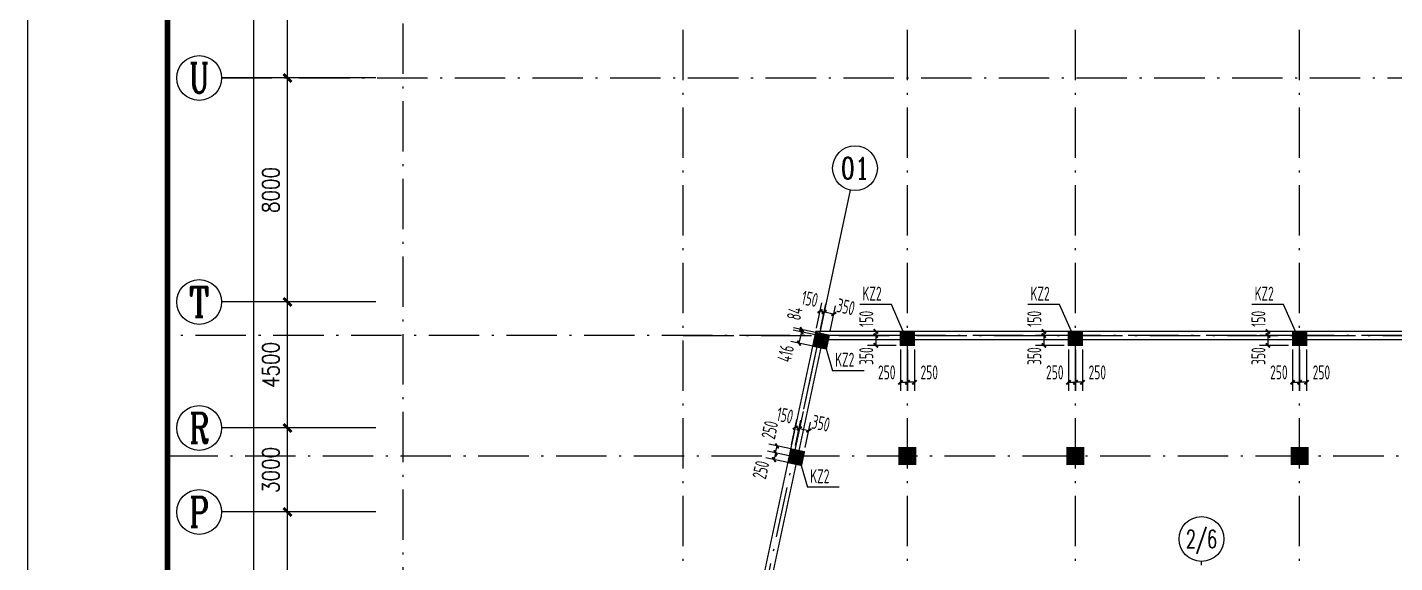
# Model space of a CAD drawing. Extents: x 2468086 to 6957054, y -3413633 to -667223.
# Drawn here: x 4916351 to 4965166, y -1160079 to -1140958 of the extents above; entities that cross this region are included whole.
import ezdxf
from ezdxf.enums import TextEntityAlignment as Align

# ---------------------------------------------------------------- set-up
doc = ezdxf.new("R2010")
doc.units = 0
doc.header["$LTSCALE"] = 100
doc.header["$MEASUREMENT"] = 0
doc.linetypes.add('2', pattern=[18.5, 12, -3, 0.5, -3])
doc.layers.get('0').update_dxf_attribs({"linetype": 'CONTINUOUS'})
doc.layers.get('DEFPOINTS').update_dxf_attribs({"linetype": 'CONTINUOUS'})
for name, color, linetype in [('AXIS', 3, 'CONTINUOUS'), ('AXIS_TEXT', 7, 'CONTINUOUS'), ('PUB_TITLE', 4, 'CONTINUOUS'), ('墙__实线', 3, 'CONTINUOUS'), ('柱', 2, 'CONTINUOUS'), ('柱填充', 43, 'CONTINUOUS'), ('柱编号', 211, 'CONTINUOUS'), ('轴线__尺寸数字', 7, 'CONTINUOUS'), ('轴线__点划线', 252, '2'), ('通风井定位', 145, 'CONTINUOUS')]:
    doc.layers.add(name, color=color, linetype=linetype)
doc.styles.add('_TCH_AXIS', font='COMPLEX', dxfattribs={"bigfont": 'GBCBIG'})
doc.styles.add('DIM_FONT', font='SIMPLEX.shx', dxfattribs={"width": 0.8})
doc.styles.add('GB', font='gbxwxt.shx', dxfattribs={"width": 0.7, "height": 500, "bigfont": 'gbhzfs.shx'})
doc.dimstyles.new('DIMN200', dxfattribs={"dimscale": 2, "dimtxt": 300, "dimasz": 100, "dimexe": 250, "dimexo": 300, "dimgap": 150, "dimtad": 1, "dimdec": 0, "dimzin": 0, "dimdsep": 46, "dimtxsty": 'DIM_FONT', "dimblk": 'ARCHTICK', "dimcen": 0.09, "dimclrt": 7, "dimazin": 2, "dimtfac": 1, "dimtdec": 0, "dimtix": 1, "dimtmove": 2, "dimatfit": 3, "dimldrblk": 'ARCHTICK', "dimfxl": 1, "dimtolj": 1, "dimtzin": 0, "dimarcsym": 0})
doc.dimstyles.new('LYSDIM1', dxfattribs={"dimtxt": 375, "dimasz": 1.5, "dimexe": 300, "dimexo": 150, "dimgap": 90, "dimtad": 1, "dimdec": 0, "dimzin": 0, "dimdsep": 46, "dimtxsty": 'GB', "dimblk1": 'JT', "dimblk2": 'JT', "dimsah": 1, "dimcen": 0, "dimclrt": 7, "dimadec": 0, "dimazin": 0, "dimtfac": 1, "dimtdec": 0, "dimtix": 1, "dimtmove": 2, "dimatfit": 3, "dimldrblk": 'JT', "dimfxl": 1, "dimtolj": 1, "dimtzin": 0, "dimarcsym": 0})

# ---------------------------------------------------------------- blocks, each defined once
blk = doc.blocks.new('_ARCHTICK')
at = {"color": 0, "const_width": 0.5}
blk.add_lwpolyline([(-0.71, -0.71), (0.71, 0.71)], dxfattribs=at)
blk = doc.blocks.new('*D2846')
at = {"layer": 'AXIS', "color": 0, "lineweight": -2, "transparency": 16777216}
for p, q in [((4928792, -1158268), (4925142, -1158268)), ((4925642, -1164268), (4925642, -1158268)), ((4928792, -1164268), (4925142, -1164268))]:
    blk.add_line(p, q, dxfattribs=at)
at = {"layer": 'DEFPOINTS', "color": 0, "transparency": 16777216}
for p in [(4925642, -1158268), (4929392, -1158268), (4929392, -1164268)]:
    blk.add_point(p, dxfattribs=at)
at = {"layer": 'AXIS', "color": 0, "lineweight": -2, "transparency": 16777216, "xscale": 200, "yscale": 200, "zscale": 200}
for p, rotation in [((4925642, -1158268), 90), ((4925642, -1164268), 270)]:
    blk.add_blockref('_ARCHTICK', p, dxfattribs=dict(at, rotation=rotation))
at = {"layer": 'AXIS', "color": 7, "transparency": 16777216, "insert": (4925042, -1161268), "char_height": 600, "attachment_point": 5, "rotation": 90, "style": 'DIM_FONT'}
blk.add_mtext('\\A1;6000', dxfattribs=at)
blk = doc.blocks.new('*D2847')
at = {"layer": 'AXIS', "color": 0, "lineweight": -2, "transparency": 16777216}
for p, q in [((4928792, -1155268), (4925142, -1155268)), ((4925642, -1158268), (4925642, -1155268)), ((4928792, -1158268), (4925142, -1158268))]:
    blk.add_line(p, q, dxfattribs=at)
at = {"layer": 'DEFPOINTS', "color": 0, "transparency": 16777216}
for p in [(4925642, -1155268), (4929392, -1155268), (4929392, -1158268)]:
    blk.add_point(p, dxfattribs=at)
at = {"layer": 'AXIS', "color": 0, "lineweight": -2, "transparency": 16777216, "xscale": 200, "yscale": 200, "zscale": 200}
for p, rotation in [((4925642, -1155268), 90), ((4925642, -1158268), 270)]:
    blk.add_blockref('_ARCHTICK', p, dxfattribs=dict(at, rotation=rotation))
at = {"layer": 'AXIS', "color": 7, "transparency": 16777216, "insert": (4925042, -1156768), "char_height": 600, "attachment_point": 5, "rotation": 90, "style": 'DIM_FONT'}
blk.add_mtext('\\A1;3000', dxfattribs=at)
blk = doc.blocks.new('*D2848')
at = {"layer": 'AXIS', "color": 0, "lineweight": -2, "transparency": 16777216}
for p, q in [((4928792, -1150768), (4925142, -1150768)), ((4925642, -1155268), (4925642, -1150768)), ((4928792, -1155268), (4925142, -1155268))]:
    blk.add_line(p, q, dxfattribs=at)
at = {"layer": 'DEFPOINTS', "color": 0, "transparency": 16777216}
for p in [(4925642, -1150768), (4929392, -1150768), (4929392, -1155268)]:
    blk.add_point(p, dxfattribs=at)
at = {"layer": 'AXIS', "color": 0, "lineweight": -2, "transparency": 16777216, "xscale": 200, "yscale": 200, "zscale": 200}
for p, rotation in [((4925642, -1150768), 90), ((4925642, -1155268), 270)]:
    blk.add_blockref('_ARCHTICK', p, dxfattribs=dict(at, rotation=rotation))
at = {"layer": 'AXIS', "color": 7, "transparency": 16777216, "insert": (4925042, -1153018), "char_height": 600, "attachment_point": 5, "rotation": 90, "style": 'DIM_FONT'}
blk.add_mtext('\\A1;4500', dxfattribs=at)
blk = doc.blocks.new('*D2849')
at = {"layer": 'AXIS', "color": 0, "lineweight": -2, "transparency": 16777216}
for p, q in [((4928792, -1142768), (4925142, -1142768)), ((4925642, -1150768), (4925642, -1142768)), ((4928792, -1150768), (4925142, -1150768))]:
    blk.add_line(p, q, dxfattribs=at)
at = {"layer": 'DEFPOINTS', "color": 0, "transparency": 16777216}
for p in [(4925642, -1142768), (4929392, -1142768), (4929392, -1150768)]:
    blk.add_point(p, dxfattribs=at)
at = {"layer": 'AXIS', "color": 0, "lineweight": -2, "transparency": 16777216, "xscale": 200, "yscale": 200, "zscale": 200}
for p, rotation in [((4925642, -1142768), 90), ((4925642, -1150768), 270)]:
    blk.add_blockref('_ARCHTICK', p, dxfattribs=dict(at, rotation=rotation))
at = {"layer": 'AXIS', "color": 7, "transparency": 16777216, "insert": (4925042, -1146768), "char_height": 600, "attachment_point": 5, "rotation": 90, "style": 'DIM_FONT'}
blk.add_mtext('\\A1;8000', dxfattribs=at)
blk = doc.blocks.new('*D2850')
at = {"layer": 'AXIS', "color": 0, "lineweight": -2, "transparency": 16777216}
for p, q in [((4928792, -1134768), (4925142, -1134768)), ((4925642, -1142768), (4925642, -1134768)), ((4928792, -1142768), (4925142, -1142768))]:
    blk.add_line(p, q, dxfattribs=at)
at = {"layer": 'DEFPOINTS', "color": 0, "transparency": 16777216}
for p in [(4925642, -1134768), (4929392, -1134768), (4929392, -1142768)]:
    blk.add_point(p, dxfattribs=at)
at = {"layer": 'AXIS', "color": 0, "lineweight": -2, "transparency": 16777216, "xscale": 200, "yscale": 200, "zscale": 200}
for p, rotation in [((4925642, -1134768), 90), ((4925642, -1142768), 270)]:
    blk.add_blockref('_ARCHTICK', p, dxfattribs=dict(at, rotation=rotation))
at = {"layer": 'AXIS', "color": 7, "transparency": 16777216, "insert": (4925042, -1138768), "char_height": 600, "attachment_point": 5, "rotation": 90, "style": 'DIM_FONT'}
blk.add_mtext('\\A1;8000', dxfattribs=at)
blk = doc.blocks.new('*D2857')
at = {"layer": 'AXIS', "color": 0, "lineweight": -2, "transparency": 16777216}
for p, q in [((4928792, -1102768), (4923942, -1102768)), ((4924442, -1236968), (4924442, -1102768)), ((4928792, -1236968), (4923942, -1236968))]:
    blk.add_line(p, q, dxfattribs=at)
at = {"layer": 'DEFPOINTS', "color": 0, "transparency": 16777216}
for p in [(4924442, -1102768), (4929392, -1102768), (4929392, -1236968)]:
    blk.add_point(p, dxfattribs=at)
at = {"layer": 'AXIS', "color": 0, "lineweight": -2, "transparency": 16777216, "xscale": 200, "yscale": 200, "zscale": 200}
for p, rotation in [((4924442, -1102768), 90), ((4924442, -1236968), 270)]:
    blk.add_blockref('_ARCHTICK', p, dxfattribs=dict(at, rotation=rotation))
at = {"layer": 'AXIS', "color": 7, "transparency": 16777216, "insert": (4923842, -1169868), "char_height": 600, "attachment_point": 5, "rotation": 90, "style": 'DIM_FONT'}
blk.add_mtext('\\A1;134200', dxfattribs=at)
blk = doc.blocks.new('JT')
at = {"layer": '轴线__尺寸数字', "const_width": 45}
blk.add_lwpolyline([(-50, -50), (50, 50)], dxfattribs=at)
blk.add_lwpolyline([(-50, -50), (50, 50)], dxfattribs=at)
blk = doc.blocks.new('*D3379')
at = {"layer": 'DEFPOINTS', "color": 0, "transparency": 16777216}
for p in [(4943116, -1155910), (4943702, -1156290), (4943754, -1156046)]:
    blk.add_point(p, dxfattribs=at)
at = {"layer": '通风井定位', "color": 0, "lineweight": -2, "transparency": 16777216}
for p, q in [((4943607, -1156014), (4942822, -1155848)), ((4943064, -1156153), (4943116, -1155912)), ((4943555, -1156259), (4942770, -1156092))]:
    blk.add_line(p, q, dxfattribs=at)
at = {"layer": '通风井定位', "color": 0, "lineweight": -2, "transparency": 16777216, "xscale": 1.5, "yscale": 1.5, "zscale": 1.5}
for p, rotation in [((4943116, -1155910), 77.99939147855883), ((4943064, -1156154), 257.9993914785588)]:
    blk.add_blockref('JT', p, dxfattribs=dict(at, rotation=rotation))
at = {"layer": '通风井定位', "color": 7, "transparency": 16777216, "insert": (4942858, -1155338), "char_height": 500, "attachment_point": 5, "rotation": 77.9994, "style": 'GB'}
blk.add_mtext('\\A1;250', dxfattribs=at)
blk = doc.blocks.new('*D3380')
at = {"layer": 'DEFPOINTS', "color": 0, "transparency": 16777216}
for p in [(4943012, -1156399), (4943702, -1156290), (4943650, -1156535)]:
    blk.add_point(p, dxfattribs=at)
at = {"layer": '通风井定位', "color": 0, "lineweight": -2, "transparency": 16777216}
for p, q in [((4943503, -1156504), (4942718, -1156337)), ((4943555, -1156259), (4942770, -1156092)), ((4943064, -1156156), (4943012, -1156398))]:
    blk.add_line(p, q, dxfattribs=at)
at = {"layer": '通风井定位', "color": 0, "lineweight": -2, "transparency": 16777216, "xscale": 1.5, "yscale": 1.5, "zscale": 1.5}
for p, rotation in [((4943012, -1156399), 258.0005633852197), ((4943064, -1156155), 78.00056338521972)]:
    blk.add_blockref('JT', p, dxfattribs=dict(at, rotation=rotation))
at = {"layer": '通风井定位', "color": 7, "transparency": 16777216, "insert": (4942538, -1156765), "char_height": 500, "attachment_point": 5, "rotation": 78.0006, "style": 'GB'}
blk.add_mtext('\\A1;250', dxfattribs=at)
blk = doc.blocks.new('*D3381')
at = {"layer": 'DEFPOINTS', "color": 0, "transparency": 16777216}
for p in [(4943763, -1155255), (4943603, -1156014), (4943750, -1156045)]:
    blk.add_point(p, dxfattribs=at)
at = {"layer": '通风井定位', "color": 0, "lineweight": -2, "transparency": 16777216}
for p, q in [((4943634, -1155867), (4943824, -1154962)), ((4943761, -1155255), (4943760, -1155255)), ((4943910, -1155286), (4943763, -1155255)), ((4943781, -1155898), (4943971, -1154992)), ((4943911, -1155286), (4943913, -1155287))]:
    blk.add_line(p, q, dxfattribs=at)
at = {"layer": '通风井定位', "color": 0, "lineweight": -2, "transparency": 16777216, "xscale": 1.5, "yscale": 1.5, "zscale": 1.5}
for p, rotation in [((4943763, -1155255), 348.134123023247), ((4943910, -1155286), 168.134123023247)]:
    blk.add_blockref('JT', p, dxfattribs=dict(at, rotation=rotation))
at = {"layer": '通风井定位', "color": 7, "transparency": 16777216, "insert": (4943400, -1154819), "char_height": 500, "attachment_point": 5, "rotation": 348.1341, "style": 'GB'}
blk.add_mtext('\\A1;150', dxfattribs=at)
blk = doc.blocks.new('*D3382')
at = {"layer": 'DEFPOINTS', "color": 0, "transparency": 16777216}
for p in [(4944254, -1155357), (4943750, -1156045), (4944092, -1156118)]:
    blk.add_point(p, dxfattribs=at)
at = {"layer": '通风井定位', "color": 0, "lineweight": -2, "transparency": 16777216}
for p, q in [((4943781, -1155898), (4943974, -1154991)), ((4943913, -1155284), (4944252, -1155356)), ((4944123, -1155971), (4944316, -1155063))]:
    blk.add_line(p, q, dxfattribs=at)
at = {"layer": '通风井定位', "color": 0, "lineweight": -2, "transparency": 16777216, "xscale": 1.5, "yscale": 1.5, "zscale": 1.5}
for p, rotation in [((4943912, -1155284), 167.9999755995883), ((4944254, -1155357), 347.9999755995883)]:
    blk.add_blockref('JT', p, dxfattribs=dict(at, rotation=rotation))
at = {"layer": '通风井定位', "color": 7, "transparency": 16777216, "insert": (4944685, -1155101), "char_height": 500, "attachment_point": 5, "rotation": 348, "style": 'GB'}
blk.add_mtext('\\A1;350', dxfattribs=at)
blk = doc.blocks.new('*D3383')
at = {"layer": 'DEFPOINTS', "color": 0, "transparency": 16777216}
for p in [(4944003, -1151752), (4944624, -1151968), (4944642, -1151886)]:
    blk.add_point(p, dxfattribs=at)
at = {"layer": '通风井定位', "color": 0, "lineweight": -2, "transparency": 16777216}
for p, q in [((4944477, -1151937), (4943693, -1151772)), ((4944495, -1151855), (4943710, -1151690)), ((4943986, -1151834), (4944003, -1151752)), ((4943986, -1151835), (4943986, -1151837)), ((4944004, -1151750), (4944004, -1151749))]:
    blk.add_line(p, q, dxfattribs=at)
at = {"layer": '通风井定位', "color": 0, "lineweight": -2, "transparency": 16777216, "xscale": 1.5, "yscale": 1.5, "zscale": 1.5}
for p, rotation in [((4943986, -1151834), 78.14989073094489), ((4944003, -1151752), 258.1498907309449)]:
    blk.add_blockref('JT', p, dxfattribs=dict(at, rotation=rotation))
at = {"layer": '通风井定位', "color": 7, "transparency": 16777216, "insert": (4943746, -1151178), "char_height": 500, "attachment_point": 5, "rotation": 78.1499, "style": 'GB'}
blk.add_mtext('\\A1;84', dxfattribs=at)
blk = doc.blocks.new('*D3384')
at = {"layer": 'DEFPOINTS', "color": 0, "transparency": 16777216}
for p in [(4944624, -1151968), (4943900, -1152239), (4944538, -1152375)]:
    blk.add_point(p, dxfattribs=at)
at = {"layer": '通风井定位', "color": 0, "lineweight": -2, "transparency": 16777216}
for p, q in [((4944478, -1151937), (4943693, -1151769)), ((4943986, -1151833), (4943900, -1152237)), ((4944391, -1152343), (4943607, -1152176))]:
    blk.add_line(p, q, dxfattribs=at)
at = {"layer": '通风井定位', "color": 0, "lineweight": -2, "transparency": 16777216, "xscale": 1.5, "yscale": 1.5, "zscale": 1.5}
for p, rotation in [((4943987, -1151832), 77.96965308728569), ((4943900, -1152239), 257.9696530872857)]:
    blk.add_blockref('JT', p, dxfattribs=dict(at, rotation=rotation))
at = {"layer": '通风井定位', "color": 7, "transparency": 16777216, "insert": (4943426, -1152605), "char_height": 500, "attachment_point": 5, "rotation": 77.9697, "style": 'GB'}
blk.add_mtext('\\A1;416', dxfattribs=at)
blk = doc.blocks.new('*D3385')
at = {"layer": 'DEFPOINTS', "color": 0, "transparency": 16777216}
for p in [(4944651, -1151095), (4944491, -1151854), (4944638, -1151885)]:
    blk.add_point(p, dxfattribs=at)
at = {"layer": '通风井定位', "color": 0, "lineweight": -2, "transparency": 16777216}
for p, q in [((4944522, -1151707), (4944712, -1150801)), ((4944669, -1151738), (4944859, -1150832)), ((4944649, -1151095), (4944648, -1151094)), ((4944798, -1151126), (4944651, -1151095)), ((4944799, -1151126), (4944801, -1151127))]:
    blk.add_line(p, q, dxfattribs=at)
at = {"layer": '通风井定位', "color": 0, "lineweight": -2, "transparency": 16777216, "xscale": 1.5, "yscale": 1.5, "zscale": 1.5}
for p, rotation in [((4944651, -1151095), 348.134123023247), ((4944798, -1151126), 168.134123023247)]:
    blk.add_blockref('JT', p, dxfattribs=dict(at, rotation=rotation))
at = {"layer": '通风井定位', "color": 7, "transparency": 16777216, "insert": (4944288, -1150659), "char_height": 500, "attachment_point": 5, "rotation": 348.1341, "style": 'GB'}
blk.add_mtext('\\A1;150', dxfattribs=at)
blk = doc.blocks.new('*D3386')
at = {"layer": 'DEFPOINTS', "color": 0, "transparency": 16777216}
for p in [(4945142, -1151197), (4944638, -1151885), (4944980, -1151957)]:
    blk.add_point(p, dxfattribs=at)
at = {"layer": '通风井定位', "color": 0, "lineweight": -2, "transparency": 16777216}
for p, q in [((4944669, -1151738), (4944862, -1150830)), ((4945011, -1151811), (4945204, -1150903)), ((4944801, -1151124), (4945140, -1151196))]:
    blk.add_line(p, q, dxfattribs=at)
at = {"layer": '通风井定位', "color": 0, "lineweight": -2, "transparency": 16777216, "xscale": 1.5, "yscale": 1.5, "zscale": 1.5}
for p, rotation in [((4944800, -1151124), 167.9999755995883), ((4945142, -1151197), 347.9999755995883)]:
    blk.add_blockref('JT', p, dxfattribs=dict(at, rotation=rotation))
at = {"layer": '通风井定位', "color": 7, "transparency": 16777216, "insert": (4945573, -1150941), "char_height": 500, "attachment_point": 5, "rotation": 348, "style": 'GB'}
blk.add_mtext('\\A1;350', dxfattribs=at)
blk = doc.blocks.new('*D3463')
at = {"layer": 'DEFPOINTS', "color": 0, "transparency": 16777216}
for p in [(4946642, -1151968), (4947521, -1151818), (4947521, -1151968)]:
    blk.add_point(p, dxfattribs=at)
at = {"layer": '通风井定位', "color": 0, "lineweight": -2, "transparency": 16777216}
for p, q in [((4947371, -1151818), (4946342, -1151818)), ((4947371, -1151968), (4946342, -1151968)), ((4946642, -1151816), (4946642, -1151815)), ((4946642, -1151818), (4946642, -1151968)), ((4946642, -1151969), (4946642, -1151971))]:
    blk.add_line(p, q, dxfattribs=at)
at = {"layer": '通风井定位', "color": 0, "lineweight": -2, "transparency": 16777216, "xscale": 1.5, "yscale": 1.5, "zscale": 1.5}
for p, rotation in [((4946642, -1151818), 270), ((4946642, -1151968), 90)]:
    blk.add_blockref('JT', p, dxfattribs=dict(at, rotation=rotation))
at = {"layer": '通风井定位', "color": 7, "transparency": 16777216, "insert": (4946302, -1151371), "char_height": 500, "attachment_point": 5, "rotation": 90, "style": 'GB'}
blk.add_mtext('\\A1;150', dxfattribs=at)
blk = doc.blocks.new('*D3464')
at = {"layer": 'DEFPOINTS', "color": 0, "transparency": 16777216}
for p in [(4947521, -1151968), (4946642, -1152318), (4947521, -1152318)]:
    blk.add_point(p, dxfattribs=at)
at = {"layer": '通风井定位', "color": 0, "lineweight": -2, "transparency": 16777216}
for p, q in [((4947371, -1151968), (4946342, -1151968)), ((4946642, -1151969), (4946642, -1152316)), ((4947371, -1152318), (4946342, -1152318))]:
    blk.add_line(p, q, dxfattribs=at)
at = {"layer": '通风井定位', "color": 0, "lineweight": -2, "transparency": 16777216, "xscale": 1.5, "yscale": 1.5, "zscale": 1.5}
for p, rotation in [((4946642, -1151968), 90), ((4946642, -1152318), 270)]:
    blk.add_blockref('JT', p, dxfattribs=dict(at, rotation=rotation))
at = {"layer": '通风井定位', "color": 7, "transparency": 16777216, "insert": (4946302, -1152701), "char_height": 500, "attachment_point": 5, "rotation": 90, "style": 'GB'}
blk.add_mtext('\\A1;350', dxfattribs=at)
blk = doc.blocks.new('*D3465')
at = {"layer": 'DEFPOINTS', "color": 0, "transparency": 16777216}
for p in [(4947521, -1152318), (4947771, -1152318), (4947771, -1153636)]:
    blk.add_point(p, dxfattribs=at)
at = {"layer": '通风井定位', "color": 0, "lineweight": -2, "transparency": 16777216}
for p, q in [((4947521, -1152468), (4947521, -1153936)), ((4947771, -1152468), (4947771, -1153936)), ((4947522, -1153636), (4947769, -1153636))]:
    blk.add_line(p, q, dxfattribs=at)
at = {"layer": '通风井定位', "color": 0, "lineweight": -2, "transparency": 16777216, "xscale": 1.5, "yscale": 1.5, "zscale": 1.5, "rotation": 180}
blk.add_blockref('JT', (4947521, -1153636), dxfattribs=at)
at = {"layer": '通风井定位', "color": 0, "lineweight": -2, "transparency": 16777216, "xscale": 1.5, "yscale": 1.5, "zscale": 1.5}
blk.add_blockref('JT', (4947771, -1153636), dxfattribs=at)
at = {"layer": '通风井定位', "color": 7, "transparency": 16777216, "insert": (4947033, -1153283), "char_height": 500, "attachment_point": 5, "style": 'GB'}
blk.add_mtext('\\A1;250', dxfattribs=at)
blk = doc.blocks.new('*D3466')
at = {"layer": 'DEFPOINTS', "color": 0, "transparency": 16777216}
for p in [(4947771, -1152318), (4948021, -1152318), (4947771, -1153636)]:
    blk.add_point(p, dxfattribs=at)
at = {"layer": '通风井定位', "color": 0, "lineweight": -2, "transparency": 16777216}
for p, q in [((4947771, -1152468), (4947771, -1153936)), ((4948021, -1152468), (4948021, -1153936)), ((4948019, -1153636), (4947772, -1153636))]:
    blk.add_line(p, q, dxfattribs=at)
at = {"layer": '通风井定位', "color": 0, "lineweight": -2, "transparency": 16777216, "xscale": 1.5, "yscale": 1.5, "zscale": 1.5, "rotation": 180}
blk.add_blockref('JT', (4947771, -1153636), dxfattribs=at)
at = {"layer": '通风井定位', "color": 0, "lineweight": -2, "transparency": 16777216, "xscale": 1.5, "yscale": 1.5, "zscale": 1.5}
blk.add_blockref('JT', (4948021, -1153636), dxfattribs=at)
at = {"layer": '通风井定位', "color": 7, "transparency": 16777216, "insert": (4948551, -1153283), "char_height": 500, "attachment_point": 5, "style": 'GB'}
blk.add_mtext('\\A1;250', dxfattribs=at)
blk = doc.blocks.new('*D3467')
at = {"layer": 'DEFPOINTS', "color": 0, "transparency": 16777216}
for p in [(4952642, -1151968), (4953521, -1151818), (4953521, -1151968)]:
    blk.add_point(p, dxfattribs=at)
at = {"layer": '通风井定位', "color": 0, "lineweight": -2, "transparency": 16777216}
for p, q in [((4953371, -1151818), (4952342, -1151818)), ((4953371, -1151968), (4952342, -1151968)), ((4952642, -1151816), (4952642, -1151815)), ((4952642, -1151818), (4952642, -1151968)), ((4952642, -1151969), (4952642, -1151971))]:
    blk.add_line(p, q, dxfattribs=at)
at = {"layer": '通风井定位', "color": 0, "lineweight": -2, "transparency": 16777216, "xscale": 1.5, "yscale": 1.5, "zscale": 1.5}
for p, rotation in [((4952642, -1151818), 270), ((4952642, -1151968), 90)]:
    blk.add_blockref('JT', p, dxfattribs=dict(at, rotation=rotation))
at = {"layer": '通风井定位', "color": 7, "transparency": 16777216, "insert": (4952302, -1151371), "char_height": 500, "attachment_point": 5, "rotation": 90, "style": 'GB'}
blk.add_mtext('\\A1;150', dxfattribs=at)
blk = doc.blocks.new('*D3468')
at = {"layer": 'DEFPOINTS', "color": 0, "transparency": 16777216}
for p in [(4953521, -1151968), (4952642, -1152318), (4953521, -1152318)]:
    blk.add_point(p, dxfattribs=at)
at = {"layer": '通风井定位', "color": 0, "lineweight": -2, "transparency": 16777216}
for p, q in [((4953371, -1151968), (4952342, -1151968)), ((4952642, -1151969), (4952642, -1152316)), ((4953371, -1152318), (4952342, -1152318))]:
    blk.add_line(p, q, dxfattribs=at)
at = {"layer": '通风井定位', "color": 0, "lineweight": -2, "transparency": 16777216, "xscale": 1.5, "yscale": 1.5, "zscale": 1.5}
for p, rotation in [((4952642, -1151968), 90), ((4952642, -1152318), 270)]:
    blk.add_blockref('JT', p, dxfattribs=dict(at, rotation=rotation))
at = {"layer": '通风井定位', "color": 7, "transparency": 16777216, "insert": (4952302, -1152701), "char_height": 500, "attachment_point": 5, "rotation": 90, "style": 'GB'}
blk.add_mtext('\\A1;350', dxfattribs=at)
blk = doc.blocks.new('*D3469')
at = {"layer": 'DEFPOINTS', "color": 0, "transparency": 16777216}
for p in [(4953521, -1152318), (4953771, -1152318), (4953771, -1153636)]:
    blk.add_point(p, dxfattribs=at)
at = {"layer": '通风井定位', "color": 0, "lineweight": -2, "transparency": 16777216}
for p, q in [((4953521, -1152468), (4953521, -1153936)), ((4953771, -1152468), (4953771, -1153936)), ((4953522, -1153636), (4953769, -1153636))]:
    blk.add_line(p, q, dxfattribs=at)
at = {"layer": '通风井定位', "color": 0, "lineweight": -2, "transparency": 16777216, "xscale": 1.5, "yscale": 1.5, "zscale": 1.5, "rotation": 180}
blk.add_blockref('JT', (4953521, -1153636), dxfattribs=at)
at = {"layer": '通风井定位', "color": 0, "lineweight": -2, "transparency": 16777216, "xscale": 1.5, "yscale": 1.5, "zscale": 1.5}
blk.add_blockref('JT', (4953771, -1153636), dxfattribs=at)
at = {"layer": '通风井定位', "color": 7, "transparency": 16777216, "insert": (4953033, -1153283), "char_height": 500, "attachment_point": 5, "style": 'GB'}
blk.add_mtext('\\A1;250', dxfattribs=at)
blk = doc.blocks.new('*D3470')
at = {"layer": 'DEFPOINTS', "color": 0, "transparency": 16777216}
for p in [(4953771, -1152318), (4954021, -1152318), (4953771, -1153636)]:
    blk.add_point(p, dxfattribs=at)
at = {"layer": '通风井定位', "color": 0, "lineweight": -2, "transparency": 16777216}
for p, q in [((4953771, -1152468), (4953771, -1153936)), ((4954021, -1152468), (4954021, -1153936)), ((4954019, -1153636), (4953772, -1153636))]:
    blk.add_line(p, q, dxfattribs=at)
at = {"layer": '通风井定位', "color": 0, "lineweight": -2, "transparency": 16777216, "xscale": 1.5, "yscale": 1.5, "zscale": 1.5, "rotation": 180}
blk.add_blockref('JT', (4953771, -1153636), dxfattribs=at)
at = {"layer": '通风井定位', "color": 0, "lineweight": -2, "transparency": 16777216, "xscale": 1.5, "yscale": 1.5, "zscale": 1.5}
blk.add_blockref('JT', (4954021, -1153636), dxfattribs=at)
at = {"layer": '通风井定位', "color": 7, "transparency": 16777216, "insert": (4954551, -1153283), "char_height": 500, "attachment_point": 5, "style": 'GB'}
blk.add_mtext('\\A1;250', dxfattribs=at)
blk = doc.blocks.new('*D3471')
at = {"layer": 'DEFPOINTS', "color": 0, "transparency": 16777216}
for p in [(4960642, -1151968), (4961521, -1151818), (4961521, -1151968)]:
    blk.add_point(p, dxfattribs=at)
at = {"layer": '通风井定位', "color": 0, "lineweight": -2, "transparency": 16777216}
for p, q in [((4961371, -1151818), (4960342, -1151818)), ((4961371, -1151968), (4960342, -1151968)), ((4960642, -1151816), (4960642, -1151815)), ((4960642, -1151818), (4960642, -1151968)), ((4960642, -1151969), (4960642, -1151971))]:
    blk.add_line(p, q, dxfattribs=at)
at = {"layer": '通风井定位', "color": 0, "lineweight": -2, "transparency": 16777216, "xscale": 1.5, "yscale": 1.5, "zscale": 1.5}
for p, rotation in [((4960642, -1151818), 270), ((4960642, -1151968), 90)]:
    blk.add_blockref('JT', p, dxfattribs=dict(at, rotation=rotation))
at = {"layer": '通风井定位', "color": 7, "transparency": 16777216, "insert": (4960302, -1151371), "char_height": 500, "attachment_point": 5, "rotation": 90, "style": 'GB'}
blk.add_mtext('\\A1;150', dxfattribs=at)
blk = doc.blocks.new('*D3472')
at = {"layer": 'DEFPOINTS', "color": 0, "transparency": 16777216}
for p in [(4961521, -1151968), (4960642, -1152318), (4961521, -1152318)]:
    blk.add_point(p, dxfattribs=at)
at = {"layer": '通风井定位', "color": 0, "lineweight": -2, "transparency": 16777216}
for p, q in [((4961371, -1151968), (4960342, -1151968)), ((4960642, -1151969), (4960642, -1152316)), ((4961371, -1152318), (4960342, -1152318))]:
    blk.add_line(p, q, dxfattribs=at)
at = {"layer": '通风井定位', "color": 0, "lineweight": -2, "transparency": 16777216, "xscale": 1.5, "yscale": 1.5, "zscale": 1.5}
for p, rotation in [((4960642, -1151968), 90), ((4960642, -1152318), 270)]:
    blk.add_blockref('JT', p, dxfattribs=dict(at, rotation=rotation))
at = {"layer": '通风井定位', "color": 7, "transparency": 16777216, "insert": (4960302, -1152701), "char_height": 500, "attachment_point": 5, "rotation": 90, "style": 'GB'}
blk.add_mtext('\\A1;350', dxfattribs=at)
blk = doc.blocks.new('*D3473')
at = {"layer": 'DEFPOINTS', "color": 0, "transparency": 16777216}
for p in [(4961521, -1152318), (4961771, -1152318), (4961771, -1153636)]:
    blk.add_point(p, dxfattribs=at)
at = {"layer": '通风井定位', "color": 0, "lineweight": -2, "transparency": 16777216}
for p, q in [((4961521, -1152468), (4961521, -1153936)), ((4961771, -1152468), (4961771, -1153936)), ((4961522, -1153636), (4961769, -1153636))]:
    blk.add_line(p, q, dxfattribs=at)
at = {"layer": '通风井定位', "color": 0, "lineweight": -2, "transparency": 16777216, "xscale": 1.5, "yscale": 1.5, "zscale": 1.5, "rotation": 180}
blk.add_blockref('JT', (4961521, -1153636), dxfattribs=at)
at = {"layer": '通风井定位', "color": 0, "lineweight": -2, "transparency": 16777216, "xscale": 1.5, "yscale": 1.5, "zscale": 1.5}
blk.add_blockref('JT', (4961771, -1153636), dxfattribs=at)
at = {"layer": '通风井定位', "color": 7, "transparency": 16777216, "insert": (4961033, -1153283), "char_height": 500, "attachment_point": 5, "style": 'GB'}
blk.add_mtext('\\A1;250', dxfattribs=at)
blk = doc.blocks.new('*D3474')
at = {"layer": 'DEFPOINTS', "color": 0, "transparency": 16777216}
for p in [(4961771, -1152318), (4962021, -1152318), (4961771, -1153636)]:
    blk.add_point(p, dxfattribs=at)
at = {"layer": '通风井定位', "color": 0, "lineweight": -2, "transparency": 16777216}
for p, q in [((4961771, -1152468), (4961771, -1153936)), ((4962021, -1152468), (4962021, -1153936)), ((4962019, -1153636), (4961772, -1153636))]:
    blk.add_line(p, q, dxfattribs=at)
at = {"layer": '通风井定位', "color": 0, "lineweight": -2, "transparency": 16777216, "xscale": 1.5, "yscale": 1.5, "zscale": 1.5, "rotation": 180}
blk.add_blockref('JT', (4961771, -1153636), dxfattribs=at)
at = {"layer": '通风井定位', "color": 0, "lineweight": -2, "transparency": 16777216, "xscale": 1.5, "yscale": 1.5, "zscale": 1.5}
blk.add_blockref('JT', (4962021, -1153636), dxfattribs=at)
at = {"layer": '通风井定位', "color": 7, "transparency": 16777216, "insert": (4962551, -1153283), "char_height": 500, "attachment_point": 5, "style": 'GB'}
blk.add_mtext('\\A1;250', dxfattribs=at)
blk = doc.blocks.new('a00')
at = {"layer": 'PUB_TITLE'}
blk.add_lwpolyline([(2049330, 4204231), (2376330, 4204231), (2376330, 4372431), (2049330, 4372431)], close=True, dxfattribs=at)
at = {"layer": 'PUB_TITLE', "const_width": 200}
blk.add_lwpolyline([(2054330, 4206231), (2374330, 4206231), (2374330, 4370431), (2054330, 4370431)], close=True, dxfattribs=at)

msp = doc.modelspace()

# ---------------------------------------------------------------- hatches: boundary and pattern name
at = {"layer": '柱填充'}
for points in [[(4944390.9, -1152343.4), (4944880, -1152447.3), (4944983.9, -1151958.3), (4944494.8, -1151854.3)], [(4947520.8, -1151817.8), (4947520.8, -1152317.8), (4948020.8, -1152317.8), (4948020.8, -1151817.8)], [(4953520.8, -1151817.8), (4953520.8, -1152317.8), (4954020.8, -1152317.8), (4954020.8, -1151817.8)], [(4961520.8, -1151817.8), (4961520.8, -1152317.8), (4962020.8, -1152317.8), (4962020.8, -1151817.8)], [(4943502.9, -1156503.5), (4943992, -1156607.5), (4944095.9, -1156118.4), (4943606.9, -1156014.4)], [(4947470.8, -1155967.8), (4947470.8, -1156567.8), (4948070.8, -1156567.8), (4948070.8, -1155967.8)], [(4953470.8, -1155967.8), (4953470.8, -1156567.8), (4954070.8, -1156567.8), (4954070.8, -1155967.8)], [(4961470.8, -1155967.8), (4961470.8, -1156567.8), (4962070.8, -1156567.8), (4962070.8, -1155967.8)]]:
    msp.add_hatch(color=256, dxfattribs=at).paths.add_polyline_path(points)

# ---------------------------------------------------------------- linework, layer by layer
at = {"layer": 'AXIS'}
for p, q in [((4927279.8, -1142767.8), (4923285.1, -1142767.8)), ((4945733.1, -1146772.5), (4944063.3, -1154596.3)), ((4927279.8, -1150767.8), (4923285.1, -1150767.8)), ((4927279.8, -1155267.8), (4923285.1, -1155267.8)), ((4927279.8, -1158267.8), (4923285.1, -1158267.8))]:
    msp.add_line(p, q, dxfattribs=at)
for centre in [(4922485.1, -1142767.8), (4945900, -1145990.1), (4922485.1, -1150767.8), (4922485.1, -1155267.8), (4922485.1, -1158267.8), (4958270.8, -1159234.1)]:
    msp.add_circle(centre, 800, dxfattribs=at)
at = {"layer": '墙__实线', "color": 94, "const_width": 45}
for points in [[(4944480.4, -1151817.8), (4947520.8, -1151817.8)], [(4948020.8, -1151817.8), (4953520.8, -1151817.8)], [(4954020.8, -1151817.8), (4961520.8, -1151817.8)], [(4962020.8, -1151817.8), (4969520.8, -1151817.8)], [(4943607.1, -1156014.5), (4944390.6, -1152343.3)], [(4943900.5, -1156076.9), (4944684, -1152405.7)], [(4944842.1, -1152117.8), (4947520.8, -1152117.8)], [(4948020.8, -1152117.8), (4953520.8, -1152117.8)], [(4954020.8, -1152117.8), (4961520.8, -1152117.8)], [(4962020.8, -1152117.8), (4969520.8, -1152117.8)], [(4941899.9, -1164014.5), (4943502.7, -1156503.5)], [(4942193.3, -1164076.9), (4943796.2, -1156565.8)]]:
    msp.add_lwpolyline(points, dxfattribs=at)
at = {"layer": '柱', "const_width": 45}
for points in [[(4944390.9, -1152343.4), (4944880, -1152447.3), (4944983.9, -1151958.3), (4944494.8, -1151854.3), (4944390.9, -1152343.4)], [(4947520.8, -1151817.8), (4947520.8, -1152317.8), (4948020.8, -1152317.8), (4948020.8, -1151817.8), (4947520.8, -1151817.8)], [(4953520.8, -1151817.8), (4953520.8, -1152317.8), (4954020.8, -1152317.8), (4954020.8, -1151817.8), (4953520.8, -1151817.8)], [(4961520.8, -1151817.8), (4961520.8, -1152317.8), (4962020.8, -1152317.8), (4962020.8, -1151817.8), (4961520.8, -1151817.8)], [(4947470.8, -1155967.8), (4947470.8, -1156567.8), (4948070.8, -1156567.8), (4948070.8, -1155967.8), (4947470.8, -1155967.8)], [(4953470.8, -1155967.8), (4953470.8, -1156567.8), (4954070.8, -1156567.8), (4954070.8, -1155967.8), (4953470.8, -1155967.8)], [(4961470.8, -1155967.8), (4961470.8, -1156567.8), (4962070.8, -1156567.8), (4962070.8, -1155967.8), (4961470.8, -1155967.8)], [(4943502.9, -1156503.5), (4943992, -1156607.5), (4944095.9, -1156118.4), (4943606.9, -1156014.4), (4943502.9, -1156503.5)]]:
    msp.add_lwpolyline(points, dxfattribs=at)
at = {"layer": '柱编号'}
for p, q in [((4947200.6, -1150863.5), (4946068.5, -1150863.5)), ((4947623.4, -1151817.8), (4947200.6, -1150863.5)), ((4953200.6, -1150863.5), (4952068.5, -1150863.5)), ((4953623.4, -1151817.8), (4953200.6, -1150863.5)), ((4961200.6, -1150863.5), (4960068.5, -1150863.5)), ((4961623.4, -1151817.8), (4961200.6, -1150863.5)), ((4944865.7, -1152444.3), (4945092.4, -1153224.2)), ((4946224.6, -1153224.2), (4945092.4, -1153224.2)), ((4943977.7, -1156604.4), (4944204.5, -1157384.4)), ((4945336.7, -1157384.4), (4944204.5, -1157384.4))]:
    msp.add_line(p, q, dxfattribs=at)
at = {"layer": '轴线__点划线', "ltscale": 1.5}
for p, q in [((4929770.8, -1236967.6), (4929770.8, -1096231.2)), ((4939770.8, -1184467.9), (4939770.8, -1096231.2)), ((4947770.8, -1184467.9), (4947770.8, -1096231.2)), ((4953770.8, -1184467.9), (4953770.8, -1096231.2)), ((4961770.8, -1184467.9), (4961770.8, -1096231.2)), ((4923285.1, -1142767.8), (5036285, -1142767.8)), ((5098982, -1151967.9), (4921350.9, -1151967.9)), ((4939770.8, -1151967.8), (4977770.8, -1151967.8)), ((4921350.9, -1156267.8), (5097770.8, -1156267.8)), ((4958270.8, -1174040), (4958270.8, -1160034.1))]:
    msp.add_line(p, q, dxfattribs=at)
at = {"layer": '轴线__点划线', "ltscale": 1.5, "flags": 128}
msp.add_lwpolyline([(4944624.3, -1151967.8), (4926484, -1236967.6)], dxfattribs=at)

# ---------------------------------------------------------------- block references
at = {"layer": '墙__实线'}
msp.add_blockref('a00', (2867020.5, -5464147.8), dxfattribs=at)

# ---------------------------------------------------------------- texts
at = {"layer": 'AXIS_TEXT', "style": '_TCH_AXIS'}
for s, height, width, p, p2 in [('U', 1065, 0.7, (4922130.1, -1143300.3), (4922840.2, -1143300.3)), ('01', 768, 0.965517, (4945388, -1146374.1), (4946412, -1146374.1)), ('T', 1065, 0.933333, (4922130.1, -1151300.3), (4922840.2, -1151300.3)), ('R', 1065, 0.777778, (4922130.1, -1155800.3), (4922840.2, -1155800.3)), ('P', 1065, 0.823529, (4922130.1, -1158800.3), (4922840.2, -1158800.3)), ('2/6', 635.06, 0.65625, (4957715.1, -1159551.6), (4958826.5, -1159551.6))]:
    msp.add_text(s, height=height, dxfattribs=dict(at, width=width)).set_placement(p, p2, align=Align.FIT)
at = {"layer": '柱编号', "style": 'GB', "width": 0.7}
for p in [(4946166.6, -1150720.2), (4952166.6, -1150720.2), (4960166.6, -1150720.2), (4945190.6, -1153080.9), (4944302.7, -1157241)]:
    msp.add_text('KZ2', height=500, dxfattribs=at).set_placement(p)

# ---------------------------------------------------------------- dimensions: what is measured, and where the dimension line sits
at = {"layer": 'AXIS'}
for p1, p2, distance, picture, middle in [((4929392.5, -1236967.6), (4929392.5, -1102767.8), 4950, '*D2857', (4923842.5, -1169867.7)), ((4929392.5, -1142767.8), (4929392.5, -1134767.8), 3750, '*D2850', (4925042.5, -1138767.8)), ((4929392.5, -1150767.8), (4929392.5, -1142767.8), 3750, '*D2849', (4925042.5, -1146767.8)), ((4929392.5, -1155267.8), (4929392.5, -1150767.8), 3750, '*D2848', (4925042.5, -1153017.8)), ((4929392.5, -1158267.8), (4929392.5, -1155267.8), 3750, '*D2847', (4925042.5, -1156767.8)), ((4929392.5, -1164267.8), (4929392.5, -1158267.8), 3750, '*D2846', (4925042.5, -1161267.8))]:
    dim = msp.add_aligned_dim(p1=p1, p2=p2, distance=distance, dimstyle='DIMN200', dxfattribs=at)
    dim.commit()
    dim.dimension.update_dxf_attribs({"geometry": picture, "text_midpoint": middle})
at = {"layer": '通风井定位'}
for base, p1, p2, angle, picture, middle, dimtype in [((4944650.5, -1151095), (4944638.2, -1151884.8), (4944491.1, -1151853.9), 168.13412, '*D3385', (4944288.3, -1150658.9), 129), ((4945141.9, -1151196.6), (4944638.2, -1151884.8), (4944980.2, -1151957.5), 347.99998, '*D3386', (4945572.5, -1150941.1), 129), ((4944003.5, -1151751.6), (4944624.3, -1151967.8), (4944641.6, -1151885.5), 78.14989, '*D3383', (4943746.3, -1151177.7), 129), ((4946641.7, -1151967.8), (4947520.8, -1151817.8), (4947520.8, -1151967.8), 90, '*D3463', (4946301.6, -1151370.6), 128), ((4952641.7, -1151967.8), (4953520.8, -1151817.8), (4953520.8, -1151967.8), 90, '*D3467', (4952301.6, -1151370.6), 128), ((4960641.7, -1151967.8), (4961520.8, -1151817.8), (4961520.8, -1151967.8), 90, '*D3471', (4960301.6, -1151370.6), 128), ((4943899.9, -1152238.7), (4944624.3, -1151967.8), (4944537.6, -1152374.6), 257.96965, '*D3384', (4943425.9, -1152604.6), 129), ((4946641.7, -1152317.8), (4947520.8, -1151967.8), (4947520.8, -1152317.8), 90, '*D3464', (4946301.6, -1152701.3), 128), ((4952641.7, -1152317.8), (4953520.8, -1151967.8), (4953520.8, -1152317.8), 90, '*D3468', (4952301.6, -1152701.3), 128), ((4960641.7, -1152317.8), (4961520.8, -1151967.8), (4961520.8, -1152317.8), 90, '*D3472', (4960301.6, -1152701.3), 128), ((4943762.6, -1155255.1), (4943750.2, -1156044.9), (4943603.1, -1156014), 168.13412, '*D3381', (4943400.3, -1154819), 129), ((4943115.9, -1155910.1), (4943701.6, -1156290.1), (4943753.6, -1156045.6), 77.99939, '*D3379', (4942858.3, -1155337.8), 129), ((4944253.9, -1155356.7), (4943750.2, -1156044.9), (4944092.2, -1156117.6), 347.99998, '*D3382', (4944684.5, -1155101.2), 129), ((4943011.9, -1156399.2), (4943701.6, -1156290.1), (4943649.6, -1156534.7), 258.00056, '*D3380', (4942537.9, -1156764.7), 129)]:
    dim = msp.add_linear_dim(base=base, p1=p1, p2=p2, angle=angle, dimstyle='LYSDIM1', override={"dimtxt": 500}, dxfattribs=at)
    dim.commit()
    dim.dimension.update_dxf_attribs({"geometry": picture, "text_midpoint": middle, "dimtype": dimtype})
for base, p1, p2, picture, middle in [((4947770.8, -1153635.8), (4947520.8, -1152317.8), (4947770.8, -1152317.8), '*D3465', (4947033.2, -1153282.6)), ((4947770.8, -1153635.8), (4948020.8, -1152317.8), (4947770.8, -1152317.8), '*D3466', (4948551.2, -1153282.6)), ((4953770.8, -1153635.8), (4953520.8, -1152317.8), (4953770.8, -1152317.8), '*D3469', (4953033.2, -1153282.6)), ((4953770.8, -1153635.8), (4954020.8, -1152317.8), (4953770.8, -1152317.8), '*D3470', (4954551.2, -1153282.6)), ((4961770.8, -1153635.8), (4961520.8, -1152317.8), (4961770.8, -1152317.8), '*D3473', (4961033.2, -1153282.6)), ((4961770.8, -1153635.8), (4962020.8, -1152317.8), (4961770.8, -1152317.8), '*D3474', (4962551.2, -1153282.6))]:
    dim = msp.add_linear_dim(base=base, p1=p1, p2=p2, dimstyle='LYSDIM1', override={"dimtxt": 500}, dxfattribs=at)
    dim.commit()
    dim.dimension.update_dxf_attribs({"geometry": picture, "text_midpoint": middle, "dimtype": 128})

doc.saveas('drawing.dxf')
